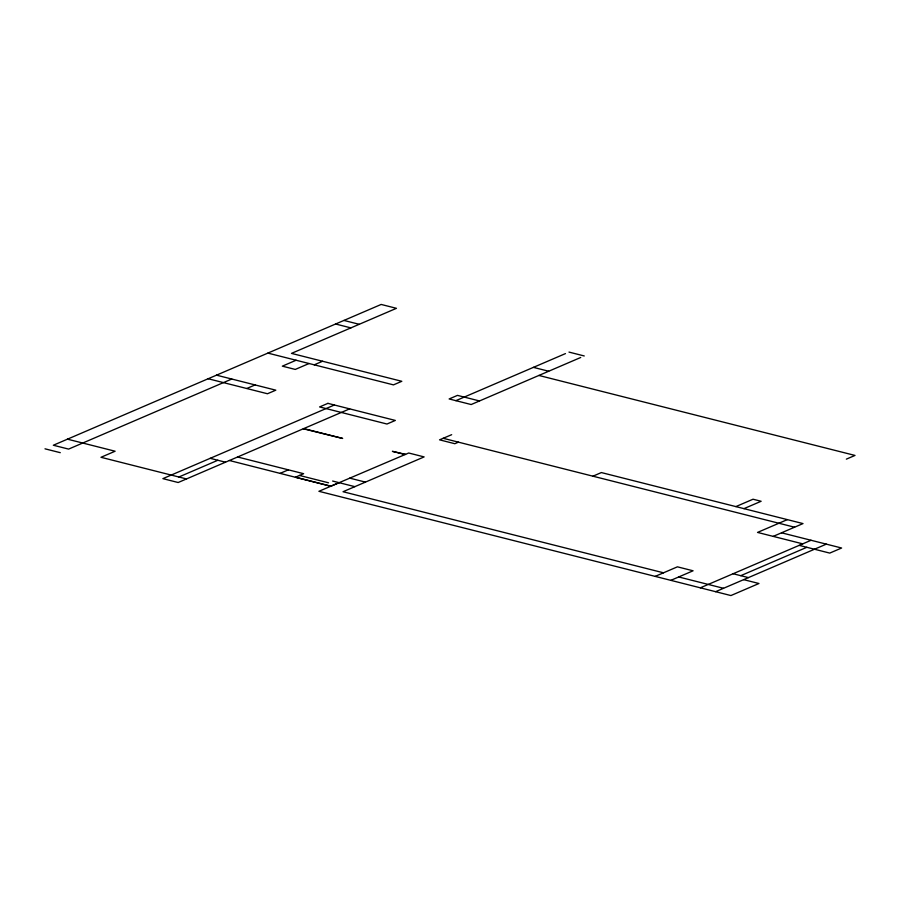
<?xml version="1.0" encoding="UTF-8"?>
<svg xmlns="http://www.w3.org/2000/svg" width="900" height="900" viewBox="0 0 900 900"><rect width="100%" height="100%" fill="white"/><g stroke="black" fill="none" stroke-linecap="round" stroke-linejoin="round"><path stroke-width="1.35" d="M231.784 379.024L68.614 449.1L53.336 445.241L381.161 304.447L396.439 308.317L291.488 353.385L401.805 381.296L393.469 384.874L267.885 353.104M296.111 360.236L282.341 366.154L295.279 369.428L309.06 363.521M246.825 388.474L255.083 384.93M314.235 364.826L322.571 361.249M334.395 404.989L162.889 478.642L178.166 482.512L349.673 408.859M178.864 477L217.845 460.26M280.08 473.377L288.349 469.834M455.884 400.669L565.447 353.61M580.725 357.48L471.161 404.539L449.145 398.959L457.481 395.381L479.486 400.95M339.098 482.67L330.907 486.191L295.425 477.214L303.626 473.692L237.589 456.986M458.449 442.159L454.838 443.711L439.56 439.841L451.665 434.689M592.988 476.168L601.369 472.567L803.002 523.586L773.201 536.377M735.863 506.599L753.041 499.219L761.13 501.266L743.951 508.646M846.349 459.146L855 455.434L538.886 375.446M655.166 576.383L677.419 566.831L693.079 570.791L670.837 580.342M787.331 519.626L757.541 532.418L802.721 543.847M700.357 587.812L811.058 540.27M740.768 575.674L806.839 547.301M715.635 591.683L826.335 544.14M568.98 352.091L584.258 355.961M533.419 367.369L548.696 371.228M343.935 320.434L359.224 324.304M335.61 324.011L350.887 327.881M216.506 375.165L275.805 390.173L267.469 393.75L208.17 378.743M443.183 438.3L794.565 527.209M781.538 532.8L841.613 548.01L829.755 553.095L799.2 545.366M303.728 428.591L342.675 438.446L303.266 428.782M405.54 454.343L392.389 451.339L405.079 454.545M733.117 573.739L748.406 577.609M349.74 478.136L365.434 482.108M743.67 579.645L758.947 583.504L730.913 595.553L318.915 491.299L408.701 453.004L424.125 456.907L343.046 491.726L663.502 572.805M332.618 481.039L354.836 486.652M299.531 475.459L328.522 482.794M229.399 460.507L330.728 486.236M210.206 458.325L225.484 462.195M678.712 576.967L723.51 588.296M67.455 439.166L115.11 451.226L100.98 457.29L186.502 478.935M45 448.819L60.277 452.678M327.915 403.358L319.59 406.935L386.978 424.024L395.336 420.435L327.915 403.358"/></g></svg>
